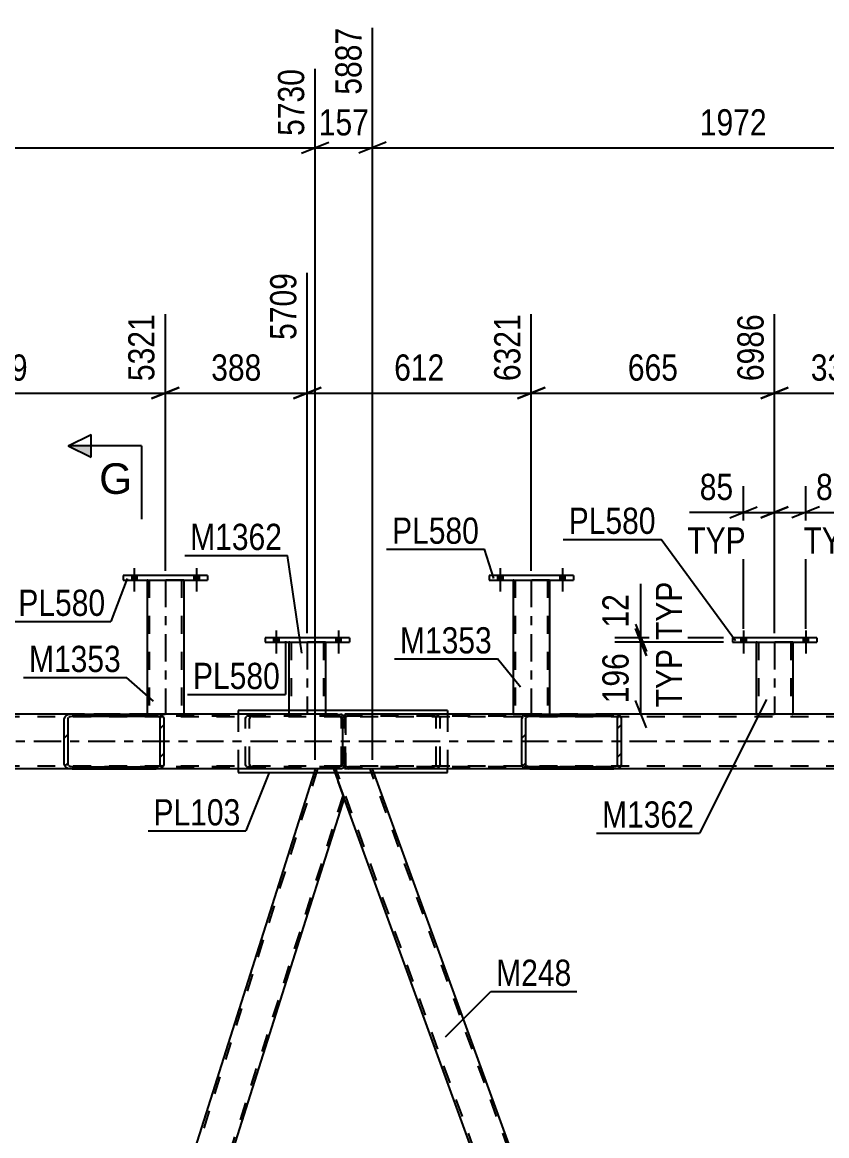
# Model space of a CAD drawing. Header units: millimetres. Extents: x -832 to 357, y -842 to -1.
# Drawn here: x -591.4 to -503.5, y -287.2 to -165.5 of the extents above; entities that cross this region are included whole.
import ezdxf

# ---------------------------------------------------------------- set-up
doc = ezdxf.new("R2010")
doc.units = ezdxf.units.MM
doc.linetypes.add('DXK_LINE_DOT2', pattern=[3.9198, 1.9599, -1.9599])
doc.linetypes.add('DXK_LINE_DOT3', pattern=[5.9187, 2.979, -0.9799, 0.9799, -0.9799])
doc.styles.add('Arial', font='ARIAL.TTF', dxfattribs={"height": 0.2})
doc.styles.add('Arial Narrow', font='ARIALN.TTF', dxfattribs={"height": 0.2})

# ---------------------------------------------------------------- blocks, each defined once
blk = doc.blocks.new('Bolt-570388851-1272 - 1253')
at = {"linetype": 'Continuous'}
for points in [[(-512.29, -232.78), (-512.85, -232.78), (-512.85, -233.26), (-512.29, -233.26)], [(-512.29, -232.78), (-512.85, -232.78), (-512.85, -233.26), (-512.29, -233.26)], [(-505.49, -232.78), (-506.05, -232.78), (-506.05, -233.26), (-505.49, -233.26)], [(-505.49, -232.78), (-506.05, -232.78), (-506.05, -233.26), (-505.49, -233.26)]]:
    blk.add_hatch(color=1, dxfattribs=at).paths.add_polyline_path(points)
at = {"color": 1, "linetype": 'Continuous'}
for p, q in [((-512.57, -231.98), (-512.57, -234.5)), ((-512.57, -231.98), (-512.57, -234.5)), ((-505.77, -231.98), (-505.77, -234.5)), ((-505.77, -231.98), (-505.77, -234.5)), ((-512.85, -232.78), (-512.85, -233.26)), ((-512.85, -232.78), (-512.85, -233.26)), ((-512.29, -232.78), (-512.29, -233.26)), ((-512.29, -232.78), (-512.29, -233.26)), ((-506.05, -232.78), (-506.05, -233.26)), ((-506.05, -232.78), (-506.05, -233.26)), ((-505.49, -232.78), (-505.49, -233.26)), ((-505.49, -232.78), (-505.49, -233.26))]:
    blk.add_line(p, q, dxfattribs=at)
blk = doc.blocks.new('Bolt-570388851-1273 - 1253')
at = {"linetype": 'Continuous'}
for points in [[(-563.37, -232.78), (-563.93, -232.78), (-563.93, -233.26), (-563.37, -233.26)], [(-563.37, -232.78), (-563.93, -232.78), (-563.93, -233.26), (-563.37, -233.26)], [(-556.57, -232.78), (-557.13, -232.78), (-557.13, -233.26), (-556.57, -233.26)], [(-556.57, -232.78), (-557.13, -232.78), (-557.13, -233.26), (-556.57, -233.26)]]:
    blk.add_hatch(color=1, dxfattribs=at).paths.add_polyline_path(points)
at = {"color": 1, "linetype": 'Continuous'}
for p, q in [((-563.65, -231.98), (-563.65, -234.5)), ((-563.65, -231.98), (-563.65, -234.5)), ((-556.85, -231.98), (-556.85, -234.5)), ((-556.85, -231.98), (-556.85, -234.5)), ((-563.93, -232.78), (-563.93, -233.26)), ((-563.93, -232.78), (-563.93, -233.26)), ((-563.37, -232.78), (-563.37, -233.26)), ((-563.37, -232.78), (-563.37, -233.26)), ((-557.13, -232.78), (-557.13, -233.26)), ((-557.13, -232.78), (-557.13, -233.26)), ((-556.57, -232.78), (-556.57, -233.26)), ((-556.57, -232.78), (-556.57, -233.26))]:
    blk.add_line(p, q, dxfattribs=at)
blk = doc.blocks.new('Bolt-570388851-1283 - 1253')
at = {"linetype": 'Continuous'}
for points in [[(-538.88, -225.98), (-539.44, -225.98), (-539.44, -226.46), (-538.88, -226.46)], [(-538.88, -225.98), (-539.44, -225.98), (-539.44, -226.46), (-538.88, -226.46)], [(-532.08, -225.98), (-532.64, -225.98), (-532.64, -226.46), (-532.08, -226.46)], [(-532.08, -225.98), (-532.64, -225.98), (-532.64, -226.46), (-532.08, -226.46)]]:
    blk.add_hatch(color=1, dxfattribs=at).paths.add_polyline_path(points)
at = {"color": 1, "linetype": 'Continuous'}
for p, q in [((-539.44, -225.98), (-539.44, -226.46)), ((-539.44, -225.98), (-539.44, -226.46)), ((-539.16, -225.18), (-539.16, -227.7)), ((-539.16, -225.18), (-539.16, -227.7)), ((-538.88, -225.98), (-538.88, -226.46)), ((-538.88, -225.98), (-538.88, -226.46)), ((-532.64, -225.98), (-532.64, -226.46)), ((-532.64, -225.98), (-532.64, -226.46)), ((-532.36, -225.18), (-532.36, -227.7)), ((-532.36, -225.18), (-532.36, -227.7)), ((-532.08, -225.98), (-532.08, -226.46)), ((-532.08, -225.98), (-532.08, -226.46))]:
    blk.add_line(p, q, dxfattribs=at)
blk = doc.blocks.new('Bolt-570388851-1285 - 1253')
at = {"linetype": 'Continuous'}
for points in [[(-578.88, -225.98), (-579.44, -225.98), (-579.44, -226.46), (-578.88, -226.46)], [(-578.88, -225.98), (-579.44, -225.98), (-579.44, -226.46), (-578.88, -226.46)], [(-572.08, -225.98), (-572.64, -225.98), (-572.64, -226.46), (-572.08, -226.46)], [(-572.08, -225.98), (-572.64, -225.98), (-572.64, -226.46), (-572.08, -226.46)]]:
    blk.add_hatch(color=1, dxfattribs=at).paths.add_polyline_path(points)
at = {"color": 1, "linetype": 'Continuous'}
for p, q in [((-579.44, -225.98), (-579.44, -226.46)), ((-579.44, -225.98), (-579.44, -226.46)), ((-579.16, -225.18), (-579.16, -227.7)), ((-579.16, -225.18), (-579.16, -227.7)), ((-578.88, -225.98), (-578.88, -226.46)), ((-578.88, -225.98), (-578.88, -226.46)), ((-572.64, -225.98), (-572.64, -226.46)), ((-572.64, -225.98), (-572.64, -226.46)), ((-572.36, -225.18), (-572.36, -227.7)), ((-572.36, -225.18), (-572.36, -227.7)), ((-572.08, -225.98), (-572.08, -226.46)), ((-572.08, -225.98), (-572.08, -226.46))]:
    blk.add_line(p, q, dxfattribs=at)
blk = doc.blocks.new('Part-570388851-1350 - 1253')
at = {"color": 7, "linetype": 'DXK_LINE_DOT2'}
for p, q in [((-89.98, -241.42), (-788.59, -241.42)), ((-526.76, -241.1), (-585.94, -241.1)), ((-89.98, -246.78), (-788.59, -246.78)), ((-89.98, -247.1), (-738.06, -247.1)), ((-526.77, -247.1), (-585.94, -247.1))]:
    blk.add_line(p, q, dxfattribs=at)
at = {"color": 2, "linetype": 'Continuous'}
for p, q in [((-585.94, -241.1), (-611.9, -241.1)), ((-500.81, -241.1), (-526.76, -241.1)), ((-585.94, -247.1), (-611.9, -247.1)), ((-500.81, -247.1), (-526.77, -247.1))]:
    blk.add_line(p, q, dxfattribs=at)
at = {"color": 7, "linetype": 'DXK_LINE_DOT3'}
blk.add_line((-89.98, -244.1), (-788.59, -244.1), dxfattribs=at)
blk = doc.blocks.new('Part-570388851-2054 - 1253')
at = {"color": 2, "linetype": 'Continuous'}
for p, q in [((-559.51, -247.5), (-596.1, -362.9)), ((-557.23, -247.5), (-556.21, -250.31)), ((-556.21, -250.31), (-592.8, -365.7)), ((-595.08, -365.7), (-596.1, -362.9))]:
    blk.add_line(p, q, dxfattribs=at)
at = {"color": 7, "linetype": 'DXK_LINE_DOT2'}
for p, q in [((-559.13, -247.1), (-595.97, -363.27)), ((-559.39, -247.1), (-559.51, -247.5)), ((-557.37, -247.1), (-559.39, -247.1)), ((-557.37, -247.1), (-557.23, -247.5)), ((-556.34, -249.94), (-593.18, -366.1)), ((-594.94, -366.1), (-595.08, -365.7)), ((-592.92, -366.1), (-594.94, -366.1)), ((-592.8, -365.7), (-592.92, -366.1))]:
    blk.add_line(p, q, dxfattribs=at)
blk = doc.blocks.new('Part-570388851-1593 - 1253')
at = {"color": 2, "linetype": 'Continuous'}
for p, q in [((-577.76, -226.46), (-577.76, -241.1)), ((-573.76, -226.46), (-573.76, -241.1))]:
    blk.add_line(p, q, dxfattribs=at)
at = {"color": 7, "linetype": 'DXK_LINE_DOT2'}
for p, q in [((-573.76, -226.46), (-577.76, -226.46)), ((-577.52, -226.46), (-577.52, -241.11)), ((-574, -226.46), (-574, -241.11)), ((-577.76, -241.1), (-577.76, -241.11)), ((-577.76, -241.11), (-573.76, -241.11)), ((-573.76, -241.11), (-573.76, -241.1)), ((-573.76, -241.1), (-573.76, -241.11))]:
    blk.add_line(p, q, dxfattribs=at)
at = {"color": 7, "linetype": 'DXK_LINE_DOT3'}
blk.add_line((-575.76, -226.46), (-575.76, -241.11), dxfattribs=at)
blk = doc.blocks.new('Part-570388851-1462 - 1253')
at = {"color": 2, "linetype": 'Continuous'}
for p, q in [((-562.25, -233.26), (-562.25, -240.7)), ((-558.25, -233.26), (-558.25, -240.7))]:
    blk.add_line(p, q, dxfattribs=at)
at = {"color": 7, "linetype": 'DXK_LINE_DOT2'}
for p, q in [((-558.25, -233.26), (-562.25, -233.26)), ((-562.01, -233.26), (-562.01, -241.11)), ((-558.49, -233.26), (-558.49, -241.11)), ((-562.25, -240.7), (-562.25, -241.11)), ((-558.25, -240.7), (-558.25, -241.11)), ((-558.25, -241.11), (-562.25, -241.11))]:
    blk.add_line(p, q, dxfattribs=at)
at = {"color": 7, "linetype": 'DXK_LINE_DOT3'}
blk.add_line((-560.25, -233.26), (-560.25, -241.11), dxfattribs=at)
blk = doc.blocks.new('Part-570388851-1467 - 1253')
at = {"color": 2, "linetype": 'Continuous'}
for p, q in [((-564.85, -232.78), (-564.85, -233.26)), ((-555.65, -232.78), (-564.85, -232.78)), ((-564.85, -233.26), (-555.65, -233.26)), ((-555.65, -232.78), (-555.65, -233.26))]:
    blk.add_line(p, q, dxfattribs=at)
blk = doc.blocks.new('Part-570388851-1522 - 1253')
at = {"color": 2, "linetype": 'Continuous'}
for p, q in [((-511.17, -233.26), (-511.17, -241.1)), ((-507.17, -233.26), (-507.17, -241.1))]:
    blk.add_line(p, q, dxfattribs=at)
at = {"color": 7, "linetype": 'DXK_LINE_DOT2'}
for p, q in [((-507.17, -233.26), (-511.17, -233.26)), ((-510.93, -233.26), (-510.93, -241.11)), ((-507.41, -233.26), (-507.41, -241.11)), ((-511.17, -241.1), (-511.17, -241.11)), ((-511.17, -241.11), (-507.17, -241.11)), ((-507.17, -241.11), (-507.17, -241.1)), ((-507.17, -241.1), (-507.17, -241.11))]:
    blk.add_line(p, q, dxfattribs=at)
at = {"color": 7, "linetype": 'DXK_LINE_DOT3'}
blk.add_line((-509.17, -233.26), (-509.17, -241.11), dxfattribs=at)
blk = doc.blocks.new('Part-570388851-1527 - 1253')
at = {"color": 2, "linetype": 'Continuous'}
for p, q in [((-513.77, -232.78), (-513.77, -233.26)), ((-504.57, -232.78), (-513.77, -232.78)), ((-513.77, -233.26), (-504.57, -233.26)), ((-504.57, -232.78), (-504.57, -233.26))]:
    blk.add_line(p, q, dxfattribs=at)
blk = doc.blocks.new('Part-570388851-1586 - 1253')
at = {"color": 2, "linetype": 'Continuous'}
for p, q in [((-540.36, -225.98), (-540.36, -226.46)), ((-531.16, -225.98), (-540.36, -225.98)), ((-531.16, -225.98), (-531.16, -226.46)), ((-540.36, -226.46), (-531.16, -226.46))]:
    blk.add_line(p, q, dxfattribs=at)
blk = doc.blocks.new('Part-570388851-1598 - 1253')
at = {"color": 2, "linetype": 'Continuous'}
for p, q in [((-580.36, -225.98), (-580.36, -226.46)), ((-571.16, -225.98), (-580.36, -225.98)), ((-571.16, -225.98), (-571.16, -226.46)), ((-580.36, -226.46), (-571.16, -226.46))]:
    blk.add_line(p, q, dxfattribs=at)
blk = doc.blocks.new('Part-570388851-1709 - 1253')
at = {"color": 2, "linetype": 'Continuous'}
for p, q in [((-537.76, -226.46), (-537.76, -241.1)), ((-533.76, -226.46), (-533.76, -241.1))]:
    blk.add_line(p, q, dxfattribs=at)
at = {"color": 7, "linetype": 'DXK_LINE_DOT2'}
for p, q in [((-533.76, -226.46), (-537.76, -226.46)), ((-537.52, -226.46), (-537.52, -241.11)), ((-534, -226.46), (-534, -241.11)), ((-537.76, -241.1), (-537.76, -241.11)), ((-537.76, -241.11), (-533.76, -241.11)), ((-533.76, -241.11), (-533.76, -241.1)), ((-533.76, -241.1), (-533.76, -241.11))]:
    blk.add_line(p, q, dxfattribs=at)
at = {"color": 7, "linetype": 'DXK_LINE_DOT3'}
blk.add_line((-535.76, -226.46), (-535.76, -241.11), dxfattribs=at)
blk = doc.blocks.new('Part-570388851-2083 - 1253')
at = {"linetype": 'Continuous'}
h = blk.add_hatch(dxfattribs=at)
h.set_pattern_fill('', scale=0.7, style=0, pattern_type=0)
h.set_pattern_definition([(45, (-586.7492, -246.8069), (-1.57154, 1.57154), [])])
h.paths.add_polyline_path([(-586.82, -246.62), (-586.75, -246.81), (-586.56, -246.96), (-586.28, -247.07), (-585.94, -247.1), (-576.77, -247.1), (-576.44, -247.07), (-576.16, -246.96), (-575.97, -246.81), (-575.9, -246.62), (-575.9, -241.58), (-575.97, -241.4), (-576.16, -241.24), (-576.44, -241.14), (-576.77, -241.1), (-585.94, -241.1), (-586.28, -241.14), (-586.56, -241.24), (-586.75, -241.4), (-586.82, -241.58)])
h.paths.add_polyline_path([(-586.35, -241.49), (-586.25, -241.41), (-586.11, -241.36), (-585.94, -241.34), (-576.77, -241.34), (-576.61, -241.36), (-576.47, -241.41), (-576.37, -241.49), (-576.34, -241.58), (-576.34, -246.62), (-576.37, -246.72), (-576.47, -246.79), (-576.61, -246.84), (-576.77, -246.86), (-585.94, -246.86), (-586.11, -246.84), (-586.25, -246.79), (-586.35, -246.72), (-586.38, -246.62), (-586.38, -241.58)])
at = {"color": 2, "linetype": 'Continuous'}
for p, q in [((-586.75, -241.4), (-586.82, -241.58)), ((-586.82, -246.62), (-586.82, -241.58)), ((-586.38, -241.58), (-586.35, -241.49)), ((-586.38, -246.62), (-586.38, -241.58)), ((-585.94, -241.1), (-586.28, -241.14)), ((-586.11, -241.36), (-585.94, -241.34)), ((-585.94, -241.1), (-576.77, -241.1)), ((-585.94, -241.34), (-576.77, -241.34)), ((-556.95, -241.1), (-576.77, -241.1)), ((-576.44, -241.14), (-576.77, -241.1)), ((-576.77, -241.34), (-576.61, -241.36)), ((-576.37, -241.49), (-576.34, -241.58)), ((-576.34, -246.62), (-576.34, -241.58)), ((-575.9, -241.58), (-575.97, -241.4)), ((-575.9, -246.62), (-575.9, -241.58)), ((-556.95, -241.1), (-556.62, -241.14)), ((-586.82, -246.62), (-586.75, -246.81)), ((-586.35, -246.72), (-586.38, -246.62)), ((-585.94, -246.86), (-586.11, -246.84)), ((-585.94, -246.86), (-576.77, -246.86)), ((-576.61, -246.84), (-576.77, -246.86)), ((-576.34, -246.62), (-576.37, -246.72)), ((-575.97, -246.81), (-575.9, -246.62)), ((-586.28, -247.07), (-585.94, -247.1)), ((-585.94, -247.1), (-576.77, -247.1)), ((-576.77, -247.1), (-576.44, -247.07)), ((-556.95, -247.1), (-576.77, -247.1)), ((-556.62, -247.07), (-556.95, -247.1))]:
    blk.add_line(p, q, dxfattribs=at)
at = {"color": 7, "linetype": 'DXK_LINE_DOT2'}
for p, q in [((-576.77, -241.1), (-585.94, -241.1)), ((-556.95, -241.34), (-585.94, -241.34)), ((-566.99, -241.58), (-566.93, -241.4)), ((-566.99, -246.62), (-566.99, -241.58)), ((-566.52, -241.49), (-566.56, -241.58)), ((-566.56, -246.62), (-566.56, -241.58)), ((-566.46, -241.14), (-566.12, -241.1)), ((-566.12, -241.34), (-566.29, -241.36)), ((-556.79, -241.36), (-556.95, -241.34)), ((-556.52, -241.58), (-556.55, -241.49)), ((-556.52, -246.62), (-556.52, -241.58)), ((-556.15, -241.4), (-556.08, -241.58)), ((-556.08, -246.62), (-556.08, -241.58)), ((-556.95, -246.86), (-585.94, -246.86)), ((-566.93, -246.81), (-566.99, -246.62)), ((-566.56, -246.62), (-566.52, -246.72)), ((-566.29, -246.84), (-566.12, -246.86)), ((-556.95, -246.86), (-556.79, -246.84)), ((-556.55, -246.72), (-556.52, -246.62)), ((-556.08, -246.62), (-556.15, -246.81)), ((-585.94, -247.1), (-576.77, -247.1)), ((-566.12, -247.1), (-566.46, -247.07))]:
    blk.add_line(p, q, dxfattribs=at)
at = {"color": 2, "linetype": 'Continuous'}
for centre, radius, start, end in [((-586.14, -241.95), 0.817, 99.5223, 138.0732), ((-586.04, -241.76), 0.408, 99.5223, 138.0732), ((-576.67, -241.76), 0.408, 41.9269, 80.4778), ((-576.57, -241.95), 0.817, 41.9269, 80.4778), ((-556.75, -241.95), 0.817, 52.5176, 80.4778), ((-586.14, -246.26), 0.817, 221.9269, 260.4778), ((-586.04, -246.44), 0.408, 221.9269, 260.4778), ((-576.67, -246.44), 0.408, 279.5223, 318.0732), ((-576.57, -246.26), 0.817, 279.5223, 318.0732), ((-556.75, -246.26), 0.817, 279.5223, 307.4772)]:
    blk.add_arc(centre, radius, start, end, dxfattribs=at)
at = {"color": 7, "linetype": 'DXK_LINE_DOT2'}
for centre, radius, start, end in [((-566.32, -241.95), 0.817, 99.5223, 138.0732), ((-566.22, -241.76), 0.408, 99.5223, 138.0732), ((-556.85, -241.76), 0.408, 41.9269, 80.4778), ((-556.75, -241.95), 0.817, 41.9269, 52.5176), ((-566.32, -246.26), 0.817, 221.9269, 260.4778), ((-566.22, -246.44), 0.408, 221.9269, 260.4778), ((-556.85, -246.44), 0.408, 279.5223, 318.0732), ((-556.75, -246.26), 0.817, 307.4772, 318.0732)]:
    blk.add_arc(centre, radius, start, end, dxfattribs=at)
blk = doc.blocks.new('Part-570388851-1926 - 1253')
at = {"color": 2, "linetype": 'Continuous'}
for p, q in [((-567.79, -240.7), (-567.79, -241.1)), ((-544.91, -240.7), (-567.79, -240.7)), ((-544.91, -240.7), (-544.91, -241.1)), ((-567.79, -247.1), (-567.79, -247.5)), ((-567.79, -247.5), (-544.91, -247.5)), ((-544.91, -247.5), (-544.91, -247.1))]:
    blk.add_line(p, q, dxfattribs=at)
at = {"color": 7, "linetype": 'DXK_LINE_DOT2'}
for p, q in [((-567.79, -241.1), (-567.79, -247.1)), ((-544.91, -241.1), (-544.91, -247.1))]:
    blk.add_line(p, q, dxfattribs=at)
blk = doc.blocks.new('Part-570388851-1940 - 1253')
at = {"linetype": 'Continuous'}
h = blk.add_hatch(dxfattribs=at)
h.set_pattern_fill('', scale=0.7, style=0, pattern_type=0)
h.set_pattern_definition([(45, (-536.739, -246.8069), (-1.57154, 1.57154), [])])
h.paths.add_polyline_path([(-536.81, -246.62), (-536.74, -246.81), (-536.55, -246.96), (-536.27, -247.07), (-535.93, -247.1), (-526.76, -247.1), (-526.43, -247.07), (-526.15, -246.96), (-525.96, -246.81), (-525.89, -246.62), (-525.89, -241.58), (-525.96, -241.4), (-526.15, -241.24), (-526.43, -241.14), (-526.76, -241.1), (-535.93, -241.1), (-536.27, -241.14), (-536.55, -241.24), (-536.74, -241.4), (-536.81, -241.58)])
h.paths.add_polyline_path([(-536.34, -241.49), (-536.24, -241.41), (-536.1, -241.36), (-535.93, -241.34), (-526.76, -241.34), (-526.6, -241.36), (-526.46, -241.41), (-526.36, -241.49), (-526.33, -241.58), (-526.33, -246.62), (-526.36, -246.72), (-526.46, -246.79), (-526.6, -246.84), (-526.76, -246.86), (-535.93, -246.86), (-536.1, -246.84), (-536.24, -246.79), (-536.34, -246.72), (-536.37, -246.62), (-536.37, -241.58)])
at = {"color": 2, "linetype": 'Continuous'}
for p, q in [((-556.35, -241.58), (-556.32, -241.4)), ((-556.35, -246.62), (-556.35, -241.58)), ((-556.32, -241.4), (-556.23, -241.24)), ((-556.23, -241.24), (-556.09, -241.14)), ((-556.09, -241.14), (-555.75, -241.1)), ((-535.93, -241.1), (-555.75, -241.1)), ((-536.74, -241.4), (-536.81, -241.58)), ((-536.81, -246.62), (-536.81, -241.58)), ((-536.37, -241.58), (-536.34, -241.49)), ((-536.37, -246.62), (-536.37, -241.58)), ((-535.93, -241.1), (-536.27, -241.14)), ((-536.1, -241.36), (-535.93, -241.34)), ((-535.93, -241.1), (-526.76, -241.1)), ((-535.93, -241.34), (-526.76, -241.34)), ((-526.43, -241.14), (-526.76, -241.1)), ((-526.76, -241.34), (-526.6, -241.36)), ((-526.36, -241.49), (-526.33, -241.58)), ((-526.33, -246.62), (-526.33, -241.58)), ((-525.89, -241.58), (-525.96, -241.4)), ((-525.89, -246.62), (-525.89, -241.58)), ((-556.32, -246.81), (-556.35, -246.62)), ((-556.23, -246.96), (-556.32, -246.81)), ((-536.81, -246.62), (-536.74, -246.81)), ((-536.34, -246.72), (-536.37, -246.62)), ((-535.93, -246.86), (-536.1, -246.84)), ((-535.93, -246.86), (-526.76, -246.86)), ((-526.6, -246.84), (-526.76, -246.86)), ((-526.33, -246.62), (-526.36, -246.72)), ((-525.96, -246.81), (-525.89, -246.62)), ((-556.09, -247.07), (-556.23, -246.96)), ((-556.09, -247.07), (-555.75, -247.1)), ((-535.93, -247.1), (-555.75, -247.1)), ((-536.27, -247.07), (-535.93, -247.1)), ((-535.93, -247.1), (-526.76, -247.1)), ((-526.76, -247.1), (-526.43, -247.07))]:
    blk.add_line(p, q, dxfattribs=at)
at = {"color": 7, "linetype": 'DXK_LINE_DOT2'}
for p, q in [((-556.12, -241.49), (-556.13, -241.58)), ((-556.13, -246.62), (-556.13, -241.58)), ((-556.06, -241.41), (-556.12, -241.49)), ((-556.09, -247.07), (-556.09, -241.14)), ((-555.92, -241.36), (-556.06, -241.41)), ((-556.06, -241.41), (-556.06, -246.79)), ((-555.75, -241.34), (-555.92, -241.36)), ((-526.76, -241.34), (-555.75, -241.34)), ((-546.59, -241.1), (-546.25, -241.14)), ((-546.42, -241.36), (-546.59, -241.34)), ((-546.15, -241.58), (-546.18, -241.49)), ((-546.15, -246.62), (-546.15, -241.58)), ((-545.78, -241.4), (-545.71, -241.58)), ((-545.71, -246.62), (-545.71, -241.58)), ((-526.76, -241.1), (-535.93, -241.1)), ((-556.13, -246.62), (-556.12, -246.72)), ((-556.12, -246.72), (-556.06, -246.79)), ((-556.06, -246.79), (-555.92, -246.84)), ((-555.92, -246.84), (-555.75, -246.86)), ((-526.76, -246.86), (-555.75, -246.86)), ((-546.59, -246.86), (-546.42, -246.84)), ((-546.18, -246.72), (-546.15, -246.62)), ((-545.71, -246.62), (-545.78, -246.81)), ((-546.25, -247.07), (-546.59, -247.1)), ((-526.76, -247.1), (-535.93, -247.1))]:
    blk.add_line(p, q, dxfattribs=at)
for centre, radius, start, end in [((-546.49, -241.76), 0.408, 41.9269, 80.4778), ((-546.39, -241.95), 0.817, 41.9269, 80.4778), ((-546.49, -246.44), 0.408, 279.5223, 318.0732), ((-546.39, -246.26), 0.817, 279.5223, 318.0732)]:
    blk.add_arc(centre, radius, start, end, dxfattribs=at)
at = {"color": 2, "linetype": 'Continuous'}
for centre, radius, start, end in [((-536.13, -241.95), 0.817, 99.5223, 138.0732), ((-536.03, -241.76), 0.408, 99.5223, 138.0732), ((-526.66, -241.76), 0.408, 41.9269, 80.4778), ((-526.56, -241.95), 0.817, 41.9269, 80.4778), ((-536.13, -246.26), 0.817, 221.9269, 260.4778), ((-536.03, -246.44), 0.408, 221.9269, 260.4778), ((-526.66, -246.44), 0.408, 279.5223, 318.0732), ((-526.56, -246.26), 0.817, 279.5223, 318.0732)]:
    blk.add_arc(centre, radius, start, end, dxfattribs=at)
blk = doc.blocks.new('Part-570388851-1975 - 1253')
at = {"color": 7, "linetype": 'DXK_LINE_DOT2'}
for p, q in [((-553.12, -247.1), (-557.37, -247.1)), ((-556.21, -250.31), (-557.37, -247.1)), ((-513.8, -366.1), (-557.12, -247.1)), ((-510.06, -366.1), (-553.37, -247.1)), ((-552.97, -247.5), (-553.12, -247.1)), ((-509.8, -366.1), (-510.97, -362.9)), ((-514.06, -366.1), (-514.21, -365.7)), ((-514.06, -366.1), (-509.8, -366.1))]:
    blk.add_line(p, q, dxfattribs=at)
at = {"color": 2, "linetype": 'Continuous'}
for p, q in [((-510.97, -362.9), (-552.97, -247.5)), ((-514.21, -365.7), (-556.21, -250.31))]:
    blk.add_line(p, q, dxfattribs=at)
blk = doc.blocks.new('Part-570388851-2049 - 1253')
at = {"color": 2, "linetype": 'Continuous'}
for p, q in [((-474.38, -247.5), (-510.97, -362.9)), ((-472.09, -247.5), (-471.07, -250.31)), ((-471.07, -250.31), (-507.66, -365.7)), ((-509.95, -365.7), (-510.97, -362.9))]:
    blk.add_line(p, q, dxfattribs=at)
at = {"color": 7, "linetype": 'DXK_LINE_DOT2'}
for p, q in [((-474, -247.1), (-510.84, -363.27)), ((-474.25, -247.1), (-474.38, -247.5)), ((-472.24, -247.1), (-474.25, -247.1)), ((-472.24, -247.1), (-472.09, -247.5)), ((-471.21, -249.94), (-508.04, -366.1)), ((-509.8, -366.1), (-509.95, -365.7)), ((-507.79, -366.1), (-509.8, -366.1)), ((-507.66, -365.7), (-507.79, -366.1))]:
    blk.add_line(p, q, dxfattribs=at)
blk = doc.blocks.new('StraightDimension-570388851-3288 - 1253')
at = {"color": 7, "linetype": 'Continuous'}
for p, q in [((-523.78, -232.78), (-523.78, -226.87)), ((-523.78, -232.78), (-523.78, -226.87)), ((-524.38, -231.28), (-523.18, -234.28)), ((-523.18, -234.76), (-524.38, -231.76)), ((-514.77, -232.78), (-526.63, -232.78)), ((-514.77, -233.26), (-526.63, -233.26)), ((-523.78, -233.26), (-523.78, -232.78))]:
    blk.add_line(p, q, dxfattribs=at)
at = {"color": 0, "linetype": 'Continuous'}
blk.add_wipeout([(-518.68, -226.03), (-522.88, -226.03), (-522.88, -233.62), (-518.68, -233.62)], dxfattribs=at)
at = {"color": 0}
blk.add_wipeout([(-524.53, -227.4), (-528.73, -227.4), (-528.73, -232.26), (-524.53, -232.26)], dxfattribs=at)
at = {"color": 3, "linetype": 'Continuous', "style": 'Arial Narrow'}
blk.add_text('TYP', height=2.863, rotation=90.0002, dxfattribs=at).set_placement((-519.28, -233.02))
at = {"color": 3, "style": 'Arial Narrow'}
blk.add_text('12', height=2.863, rotation=90.0002, dxfattribs=at).set_placement((-525.13, -231.66))
blk = doc.blocks.new('StraightDimension-570388851-3294 - 1253')
at = {"color": 7, "linetype": 'Continuous'}
for p, q in [((-524.38, -231.76), (-523.18, -234.76)), ((-514.77, -233.26), (-526.63, -233.26)), ((-523.78, -241.11), (-523.78, -233.26)), ((-523.18, -242.61), (-524.38, -239.61)), ((-512.17, -241.11), (-526.63, -241.11))]:
    blk.add_line(p, q, dxfattribs=at)
at = {"color": 0, "linetype": 'Continuous'}
blk.add_wipeout([(-518.68, -233.39), (-522.88, -233.39), (-522.88, -240.98), (-518.68, -240.98)], dxfattribs=at)
at = {"color": 0}
blk.add_wipeout([(-524.53, -233.84), (-528.73, -233.84), (-528.73, -240.53), (-524.53, -240.53)], dxfattribs=at)
at = {"color": 3, "style": 'Arial Narrow'}
blk.add_text('196', height=2.863, rotation=90.0002, dxfattribs=at).set_placement((-525.13, -239.93))
at = {"color": 3, "linetype": 'Continuous', "style": 'Arial Narrow'}
blk.add_text('TYP', height=2.863, rotation=90.0002, dxfattribs=at).set_placement((-519.28, -240.38))
blk = doc.blocks.new('StraightDimension-570388851-15650 - 1253')
at = {"color": 7, "linetype": 'Continuous'}
for p, q in [((-560.25, -232.26), (-560.25, -192.92)), ((-535.76, -225.46), (-535.76, -197.42)), ((-558.75, -205.43), (-561.75, -206.63)), ((-537.26, -206.63), (-534.26, -205.43)), ((-560.25, -206.03), (-535.76, -206.03))]:
    blk.add_line(p, q, dxfattribs=at)
at = {"color": 0}
blk.add_wipeout([(-544.66, -205.28), (-544.66, -201.08), (-551.35, -201.08), (-551.35, -205.28)], dxfattribs=at)
at = {"color": 3, "style": 'Arial Narrow'}
blk.add_text('612', height=2.863, dxfattribs=at).set_placement((-550.75, -204.68))
at = {"color": 0, "linetype": 'Continuous'}
blk.add_wipeout([(-536.36, -196.82), (-540.56, -196.82), (-540.56, -205.33), (-536.36, -205.33)], dxfattribs=at)
at = {"color": 3, "linetype": 'Continuous', "style": 'Arial Narrow'}
blk.add_text('6321', height=2.863, rotation=90.0002, dxfattribs=at).set_placement((-536.96, -204.73))
blk = doc.blocks.new('StraightDimension-570388851-3271 - 1253')
at = {"color": 7, "linetype": 'Continuous'}
for p, q in [((-509.17, -232.26), (-509.17, -216.22)), ((-505.77, -231.78), (-505.77, -216.22)), ((-510.67, -219.67), (-507.67, -218.47)), ((-504.27, -218.47), (-507.27, -219.67)), ((-509.17, -219.07), (-505.77, -219.07)), ((-505.77, -219.07), (-499.86, -219.07)), ((-505.77, -219.07), (-499.86, -219.07))]:
    blk.add_line(p, q, dxfattribs=at)
at = {"color": 0}
blk.add_wipeout([(-500.39, -218.32), (-500.39, -214.12), (-505.24, -214.12), (-505.24, -218.32)], dxfattribs=at)
at = {"color": 0, "linetype": 'Continuous'}
blk.add_wipeout([(-499.02, -224.17), (-499.02, -219.97), (-506.61, -219.97), (-506.61, -224.17)], dxfattribs=at)
at = {"color": 3, "style": 'Arial Narrow'}
blk.add_text('85', height=2.863, dxfattribs=at).set_placement((-504.64, -217.72))
at = {"color": 3, "linetype": 'Continuous', "style": 'Arial Narrow'}
blk.add_text('TYP', height=2.863, dxfattribs=at).set_placement((-506.01, -223.57))
blk = doc.blocks.new('StraightDimension-570388851-3279 - 1253')
at = {"color": 7, "linetype": 'Continuous'}
for p, q in [((-512.57, -231.78), (-512.57, -216.22)), ((-509.17, -232.26), (-509.17, -216.22)), ((-514.07, -219.67), (-511.07, -218.47)), ((-507.67, -218.47), (-510.67, -219.67)), ((-512.57, -219.07), (-518.47, -219.07)), ((-512.57, -219.07), (-518.47, -219.07)), ((-512.57, -219.07), (-509.17, -219.07))]:
    blk.add_line(p, q, dxfattribs=at)
at = {"color": 0}
blk.add_wipeout([(-513.09, -218.32), (-513.09, -214.12), (-517.95, -214.12), (-517.95, -218.32)], dxfattribs=at)
at = {"color": 0, "linetype": 'Continuous'}
blk.add_wipeout([(-511.72, -224.17), (-511.72, -219.97), (-519.31, -219.97), (-519.31, -224.17)], dxfattribs=at)
at = {"color": 3, "style": 'Arial Narrow'}
blk.add_text('85', height=2.863, dxfattribs=at).set_placement((-517.35, -217.72))
at = {"color": 3, "linetype": 'Continuous', "style": 'Arial Narrow'}
blk.add_text('TYP', height=2.863, dxfattribs=at).set_placement((-518.71, -223.57))
blk = doc.blocks.new('StraightDimension-570388851-2459 - 1253')
at = {"color": 7, "linetype": 'Continuous'}
for p, q in [((-553.12, -246.1), (-553.12, -166.13)), ((-559.39, -246.1), (-559.39, -170.63)), ((-560.89, -179.84), (-557.89, -178.64)), ((-551.62, -178.64), (-554.62, -179.84)), ((-559.39, -179.24), (-553.12, -179.24))]:
    blk.add_line(p, q, dxfattribs=at)
at = {"color": 0}
blk.add_wipeout([(-552.91, -178.49), (-552.91, -174.29), (-559.59, -174.29), (-559.59, -178.49)], dxfattribs=at)
at = {"color": 3, "style": 'Arial Narrow'}
blk.add_text('157', height=2.863, dxfattribs=at).set_placement((-558.99, -177.89))
at = {"color": 0, "linetype": 'Continuous'}
blk.add_wipeout([(-553.72, -165.53), (-557.92, -165.53), (-557.92, -174.04), (-553.72, -174.04)], dxfattribs=at)
at = {"color": 3, "linetype": 'Continuous', "style": 'Arial Narrow'}
blk.add_text('5887', height=2.863, rotation=90.0002, dxfattribs=at).set_placement((-554.32, -173.44))
blk = doc.blocks.new('StraightDimension-570388851-15649 - 1253')
at = {"color": 7, "linetype": 'Continuous'}
for p, q in [((-535.76, -225.46), (-535.76, -197.42)), ((-509.17, -232.26), (-509.17, -197.42)), ((-534.26, -205.43), (-537.26, -206.63)), ((-510.67, -206.63), (-507.67, -205.43)), ((-535.76, -206.03), (-509.17, -206.03))]:
    blk.add_line(p, q, dxfattribs=at)
at = {"color": 0}
blk.add_wipeout([(-519.12, -205.28), (-519.12, -201.08), (-525.81, -201.08), (-525.81, -205.28)], dxfattribs=at)
at = {"color": 3, "style": 'Arial Narrow'}
blk.add_text('665', height=2.863, dxfattribs=at).set_placement((-525.21, -204.68))
at = {"color": 0, "linetype": 'Continuous'}
blk.add_wipeout([(-509.77, -196.82), (-513.97, -196.82), (-513.97, -205.33), (-509.77, -205.33)], dxfattribs=at)
at = {"color": 3, "linetype": 'Continuous', "style": 'Arial Narrow'}
blk.add_text('6986', height=2.863, rotation=90.0002, dxfattribs=at).set_placement((-510.37, -204.73))
blk = doc.blocks.new('StraightDimension-570388851-15651 - 1253')
at = {"color": 7, "linetype": 'Continuous'}
for p, q in [((-560.25, -232.26), (-560.25, -192.92)), ((-575.76, -225.46), (-575.76, -197.42)), ((-574.26, -205.43), (-577.26, -206.63)), ((-561.75, -206.63), (-558.75, -205.43)), ((-575.76, -206.03), (-560.25, -206.03))]:
    blk.add_line(p, q, dxfattribs=at)
at = {"color": 0}
blk.add_wipeout([(-564.66, -205.28), (-564.66, -201.08), (-571.35, -201.08), (-571.35, -205.28)], dxfattribs=at)
at = {"color": 3, "style": 'Arial Narrow'}
blk.add_text('388', height=2.863, dxfattribs=at).set_placement((-570.75, -204.68))
at = {"color": 0, "linetype": 'Continuous'}
blk.add_wipeout([(-560.85, -192.32), (-565.05, -192.32), (-565.05, -200.83), (-560.85, -200.83)], dxfattribs=at)
at = {"color": 3, "linetype": 'Continuous', "style": 'Arial Narrow'}
blk.add_text('5709', height=2.863, rotation=90.0002, dxfattribs=at).set_placement((-561.45, -200.23))
blk = doc.blocks.new('StraightDimension-570388851-2436 - 1253')
at = {"color": 7, "linetype": 'Continuous'}
for p, q in [((-638.25, -246.1), (-638.25, -166.13)), ((-559.39, -246.1), (-559.39, -170.63)), ((-636.75, -178.64), (-639.75, -179.84)), ((-560.89, -179.84), (-557.89, -178.64)), ((-638.25, -179.24), (-559.39, -179.24))]:
    blk.add_line(p, q, dxfattribs=at)
at = {"color": 0}
blk.add_wipeout([(-594.56, -178.49), (-594.56, -174.29), (-603.07, -174.29), (-603.07, -178.49)], dxfattribs=at)
at = {"color": 3, "style": 'Arial Narrow'}
blk.add_text('1972', height=2.863, dxfattribs=at).set_placement((-602.47, -177.89))
at = {"color": 0, "linetype": 'Continuous'}
blk.add_wipeout([(-559.99, -170.03), (-564.19, -170.03), (-564.19, -178.54), (-559.99, -178.54)], dxfattribs=at)
at = {"color": 3, "linetype": 'Continuous', "style": 'Arial Narrow'}
blk.add_text('5730', height=2.863, rotation=90.0002, dxfattribs=at).set_placement((-560.59, -177.94))
blk = doc.blocks.new('StraightDimension-570388851-2482 - 1253')
at = {"color": 7, "linetype": 'Continuous'}
for p, q in [((-553.12, -246.1), (-553.12, -166.13)), ((-474.25, -246.1), (-474.25, -170.63)), ((-551.62, -178.64), (-554.62, -179.84)), ((-475.75, -179.84), (-472.75, -178.64)), ((-553.12, -179.24), (-474.25, -179.24))]:
    blk.add_line(p, q, dxfattribs=at)
at = {"color": 0}
blk.add_wipeout([(-509.43, -178.49), (-509.43, -174.29), (-517.94, -174.29), (-517.94, -178.49)], dxfattribs=at)
at = {"color": 3, "style": 'Arial Narrow'}
blk.add_text('1972', height=2.863, dxfattribs=at).set_placement((-517.34, -177.89))
at = {"color": 0, "linetype": 'Continuous'}
blk.add_wipeout([(-474.85, -170.03), (-479.05, -170.03), (-479.05, -178.54), (-474.85, -178.54)], dxfattribs=at)
at = {"color": 3, "linetype": 'Continuous', "style": 'Arial Narrow'}
blk.add_text('7858', height=2.863, rotation=90.0002, dxfattribs=at).set_placement((-475.45, -177.94))
blk = doc.blocks.new('StraightDimension-570388851-15648 - 1253')
at = {"color": 7, "linetype": 'Continuous'}
for p, q in [((-495.76, -225.46), (-495.76, -192.92)), ((-509.17, -232.26), (-509.17, -197.42)), ((-507.67, -205.43), (-510.67, -206.63)), ((-497.26, -206.63), (-494.26, -205.43)), ((-509.17, -206.03), (-495.76, -206.03))]:
    blk.add_line(p, q, dxfattribs=at)
at = {"color": 0}
blk.add_wipeout([(-499.12, -205.28), (-499.12, -201.08), (-505.81, -201.08), (-505.81, -205.28)], dxfattribs=at)
at = {"color": 3, "style": 'Arial Narrow'}
blk.add_text('335', height=2.863, dxfattribs=at).set_placement((-505.21, -204.68))
at = {"color": 0, "linetype": 'Continuous'}
blk.add_wipeout([(-496.36, -192.32), (-500.56, -192.32), (-500.56, -200.83), (-496.36, -200.83)], dxfattribs=at)
at = {"color": 3, "linetype": 'Continuous', "style": 'Arial Narrow'}
blk.add_text('7321', height=2.863, rotation=90.0002, dxfattribs=at).set_placement((-496.96, -200.23))
blk = doc.blocks.new('StraightDimension-570388851-15652 - 1253')
at = {"color": 7, "linetype": 'Continuous'}
for p, q in [((-611.33, -224.9), (-611.33, -192.92)), ((-575.76, -225.46), (-575.76, -197.42)), ((-609.83, -205.43), (-612.83, -206.63)), ((-577.26, -206.63), (-574.26, -205.43)), ((-611.33, -206.03), (-575.76, -206.03))]:
    blk.add_line(p, q, dxfattribs=at)
at = {"color": 0}
blk.add_wipeout([(-590.2, -205.28), (-590.2, -201.08), (-596.89, -201.08), (-596.89, -205.28)], dxfattribs=at)
at = {"color": 3, "style": 'Arial Narrow'}
blk.add_text('889', height=2.863, dxfattribs=at).set_placement((-596.29, -204.68))
at = {"color": 0, "linetype": 'Continuous'}
blk.add_wipeout([(-576.36, -196.82), (-580.56, -196.82), (-580.56, -205.33), (-576.36, -205.33)], dxfattribs=at)
at = {"color": 3, "linetype": 'Continuous', "style": 'Arial Narrow'}
blk.add_text('5321', height=2.863, rotation=90.0002, dxfattribs=at).set_placement((-576.96, -204.73))
blk = doc.blocks.new('Mark-570388851-1458 - 1253')
at = {"color": 0}
blk.add_wipeout([(-563, -223.18), (-563, -220.18), (-573.05, -220.18), (-573.05, -223.18)], dxfattribs=at)
blk.add_wipeout([(-563, -223.18), (-563, -220.18), (-573.05, -220.18), (-573.05, -223.18)], dxfattribs=at)
at = {"color": 30, "linetype": 'Continuous'}
for p in [(-573.65, -223.78), (-560.83, -234.46)]:
    blk.add_line(p, (-562.4, -223.78), dxfattribs=at)
at = {"color": 3, "style": 'Arial Narrow'}
blk.add_text('M1362', height=2.863, dxfattribs=at).set_placement((-573.05, -223.18))
blk = doc.blocks.new('Mark-570388851-1463 - 1253')
at = {"color": 0}
blk.add_wipeout([(-563.24, -238.37), (-563.24, -235.37), (-572.74, -235.37), (-572.74, -238.37)], dxfattribs=at)
blk.add_wipeout([(-563.24, -238.37), (-563.24, -235.37), (-572.74, -235.37), (-572.74, -238.37)], dxfattribs=at)
at = {"color": 30, "linetype": 'Continuous'}
for p in [(-562.64, -233.13), (-573.34, -238.97)]:
    blk.add_line(p, (-562.64, -238.97), dxfattribs=at)
at = {"color": 3, "style": 'Arial Narrow'}
blk.add_text('PL580', height=2.863, dxfattribs=at).set_placement((-572.74, -238.37))
blk = doc.blocks.new('Mark-570388851-1518 - 1253')
at = {"color": 0}
blk.add_wipeout([(-517.98, -253.51), (-517.98, -250.51), (-528.03, -250.51), (-528.03, -253.51)], dxfattribs=at)
blk.add_wipeout([(-517.98, -253.51), (-517.98, -250.51), (-528.03, -250.51), (-528.03, -253.51)], dxfattribs=at)
at = {"color": 30, "linetype": 'Continuous'}
for p in [(-510.05, -239.52), (-528.63, -254.11)]:
    blk.add_line(p, (-517.38, -254.11), dxfattribs=at)
at = {"color": 3, "style": 'Arial Narrow'}
blk.add_text('M1362', height=2.863, dxfattribs=at).set_placement((-528.03, -253.51))
blk = doc.blocks.new('Mark-570388851-1523 - 1253')
at = {"color": 0}
blk.add_wipeout([(-522.17, -221.42), (-522.17, -218.42), (-531.67, -218.42), (-531.67, -221.42)], dxfattribs=at)
blk.add_wipeout([(-522.17, -221.42), (-522.17, -218.42), (-531.67, -218.42), (-531.67, -221.42)], dxfattribs=at)
at = {"color": 30, "linetype": 'Continuous'}
for p in [(-532.27, -222.02), (-513.44, -233.09)]:
    blk.add_line(p, (-521.57, -222.02), dxfattribs=at)
at = {"color": 3, "style": 'Arial Narrow'}
blk.add_text('PL580', height=2.863, dxfattribs=at).set_placement((-531.67, -221.42))
blk = doc.blocks.new('Mark-570388851-1582 - 1253')
at = {"color": 0}
blk.add_wipeout([(-541.47, -222.5), (-541.47, -219.5), (-550.98, -219.5), (-550.98, -222.5)], dxfattribs=at)
blk.add_wipeout([(-541.47, -222.5), (-541.47, -219.5), (-550.98, -219.5), (-550.98, -222.5)], dxfattribs=at)
at = {"color": 30, "linetype": 'Continuous'}
for p in [(-551.58, -223.1), (-539.85, -226.29)]:
    blk.add_line(p, (-540.87, -223.1), dxfattribs=at)
at = {"color": 3, "style": 'Arial Narrow'}
blk.add_text('PL580', height=2.863, dxfattribs=at).set_placement((-550.98, -222.5))
blk = doc.blocks.new('Mark-570388851-1589 - 1253')
at = {"color": 0}
blk.add_wipeout([(-580.62, -236.51), (-580.62, -233.51), (-590.67, -233.51), (-590.67, -236.51)], dxfattribs=at)
blk.add_wipeout([(-580.62, -236.51), (-580.62, -233.51), (-590.67, -233.51), (-590.67, -236.51)], dxfattribs=at)
at = {"color": 30, "linetype": 'Continuous'}
for p in [(-591.27, -237.11), (-577.05, -239.7)]:
    blk.add_line(p, (-580.02, -237.11), dxfattribs=at)
at = {"color": 3, "style": 'Arial Narrow'}
blk.add_text('M1353', height=2.863, dxfattribs=at).set_placement((-590.67, -236.51))
blk = doc.blocks.new('Mark-570388851-1594 - 1253')
at = {"color": 0}
blk.add_wipeout([(-582.33, -230.38), (-582.33, -227.38), (-591.83, -227.38), (-591.83, -230.38)], dxfattribs=at)
blk.add_wipeout([(-582.33, -230.38), (-582.33, -227.38), (-591.83, -227.38), (-591.83, -230.38)], dxfattribs=at)
at = {"color": 30, "linetype": 'Continuous'}
for p in [(-579.92, -226.28), (-592.43, -230.98)]:
    blk.add_line(p, (-581.73, -230.98), dxfattribs=at)
at = {"color": 3, "style": 'Arial Narrow'}
blk.add_text('PL580', height=2.863, dxfattribs=at).set_placement((-591.83, -230.38))
blk = doc.blocks.new('SectionMark-570388851-3706 - 1253')
at = {"linetype": 'Continuous'}
blk.add_hatch(color=6, dxfattribs=at).paths.add_polyline_path([(-583.87, -211.8), (-583.87, -213.05), (-586.37, -211.8)])
at = {"color": 6, "linetype": 'Continuous'}
for p, q in [((-586.37, -211.8), (-583.87, -210.55)), ((-583.87, -213.05), (-583.87, -210.55)), ((-578.37, -211.8), (-586.37, -211.8)), ((-586.37, -211.8), (-583.87, -213.05)), ((-578.37, -211.8), (-578.37, -219.8))]:
    blk.add_line(p, q, dxfattribs=at)
at = {"color": 0, "linetype": 'Continuous'}
blk.add_wipeout([(-579.37, -217.05), (-579.37, -213.55), (-583, -213.55), (-583, -217.05)], dxfattribs=at)
at = {"color": 3, "linetype": 'Continuous', "style": 'Arial'}
blk.add_text('G', height=3.34, dxfattribs=at).set_placement((-583, -217.05))
blk = doc.blocks.new('Mark-570388851-1705 - 1253')
at = {"color": 0}
blk.add_wipeout([(-540.07, -234.48), (-540.07, -231.48), (-550.12, -231.48), (-550.12, -234.48)], dxfattribs=at)
blk.add_wipeout([(-540.07, -234.48), (-540.07, -231.48), (-550.12, -231.48), (-550.12, -234.48)], dxfattribs=at)
at = {"color": 30, "linetype": 'Continuous'}
for p in [(-550.72, -235.08), (-536.95, -238.17)]:
    blk.add_line(p, (-539.47, -235.08), dxfattribs=at)
at = {"color": 3, "style": 'Arial Narrow'}
blk.add_text('M1353', height=2.863, dxfattribs=at).set_placement((-550.12, -234.48))
blk = doc.blocks.new('Mark-570388851-1922 - 1253')
at = {"color": 0}
blk.add_wipeout([(-567.56, -253.27), (-567.56, -250.27), (-577.06, -250.27), (-577.06, -253.27)], dxfattribs=at)
blk.add_wipeout([(-567.56, -253.27), (-567.56, -250.27), (-577.06, -250.27), (-577.06, -253.27)], dxfattribs=at)
at = {"color": 30, "linetype": 'Continuous'}
for p in [(-564.41, -247.5), (-577.66, -253.87)]:
    blk.add_line(p, (-566.96, -253.87), dxfattribs=at)
at = {"color": 3, "style": 'Arial Narrow'}
blk.add_text('PL103', height=2.863, dxfattribs=at).set_placement((-577.06, -253.27))
blk = doc.blocks.new('Mark-570388851-1971 - 1253')
at = {"color": 0}
blk.add_wipeout([(-531.38, -270.8), (-531.38, -267.8), (-539.6, -267.8), (-539.6, -270.8)], dxfattribs=at)
blk.add_wipeout([(-531.38, -270.8), (-531.38, -267.8), (-539.6, -267.8), (-539.6, -270.8)], dxfattribs=at)
at = {"color": 30, "linetype": 'Continuous'}
for p, q in [((-545.15, -276.35), (-540.2, -271.4)), ((-540.2, -271.4), (-530.78, -271.4))]:
    blk.add_line(p, q, dxfattribs=at)
at = {"color": 3, "style": 'Arial Narrow'}
blk.add_text('M248', height=2.863, dxfattribs=at).set_placement((-539.6, -270.8))

msp = doc.modelspace()

# ---------------------------------------------------------------- block references
for name in ['Part-570388851-1598 - 1253', 'Bolt-570388851-1285 - 1253', 'Part-570388851-1586 - 1253', 'Bolt-570388851-1283 - 1253', 'StraightDimension-570388851-3288 - 1253', 'Part-570388851-1593 - 1253', 'Part-570388851-1709 - 1253', 'Bolt-570388851-1273 - 1253', 'Bolt-570388851-1272 - 1253', 'Part-570388851-1467 - 1253', 'Part-570388851-1462 - 1253', 'Part-570388851-1527 - 1253', 'Part-570388851-1522 - 1253', 'Part-570388851-1926 - 1253', 'Part-570388851-1350 - 1253', 'Part-570388851-2083 - 1253', 'Part-570388851-1940 - 1253', 'Part-570388851-2054 - 1253', 'Part-570388851-1975 - 1253', 'Part-570388851-2049 - 1253']:
    msp.add_blockref(name, (0, 0))

# ---------------------------------------------------------------- next in the draw order: block references
for name in ['StraightDimension-570388851-15650 - 1253', 'StraightDimension-570388851-3271 - 1253', 'StraightDimension-570388851-3294 - 1253', 'Mark-570388851-1922 - 1253', 'Mark-570388851-1971 - 1253']:
    msp.add_blockref(name, (0, 0))

# ---------------------------------------------------------------- next in the draw order: block references
for name in ['StraightDimension-570388851-2459 - 1253', 'StraightDimension-570388851-3279 - 1253']:
    msp.add_blockref(name, (0, 0))

# ---------------------------------------------------------------- next in the draw order: block references
for name in ['StraightDimension-570388851-15651 - 1253', 'StraightDimension-570388851-15649 - 1253']:
    msp.add_blockref(name, (0, 0))

# ---------------------------------------------------------------- next in the draw order: block references
for name in ['StraightDimension-570388851-2436 - 1253', 'StraightDimension-570388851-2482 - 1253']:
    msp.add_blockref(name, (0, 0))

# ---------------------------------------------------------------- next in the draw order: block references
for name in ['StraightDimension-570388851-15652 - 1253', 'StraightDimension-570388851-15648 - 1253', 'Mark-570388851-1523 - 1253', 'Mark-570388851-1582 - 1253', 'Mark-570388851-1458 - 1253', 'Mark-570388851-1594 - 1253', 'Mark-570388851-1705 - 1253', 'Mark-570388851-1589 - 1253', 'Mark-570388851-1518 - 1253']:
    msp.add_blockref(name, (0, 0))

# ---------------------------------------------------------------- next in the draw order: block references
for name in ['SectionMark-570388851-3706 - 1253', 'Mark-570388851-1463 - 1253']:
    msp.add_blockref(name, (0, 0))

doc.saveas('drawing.dxf')
